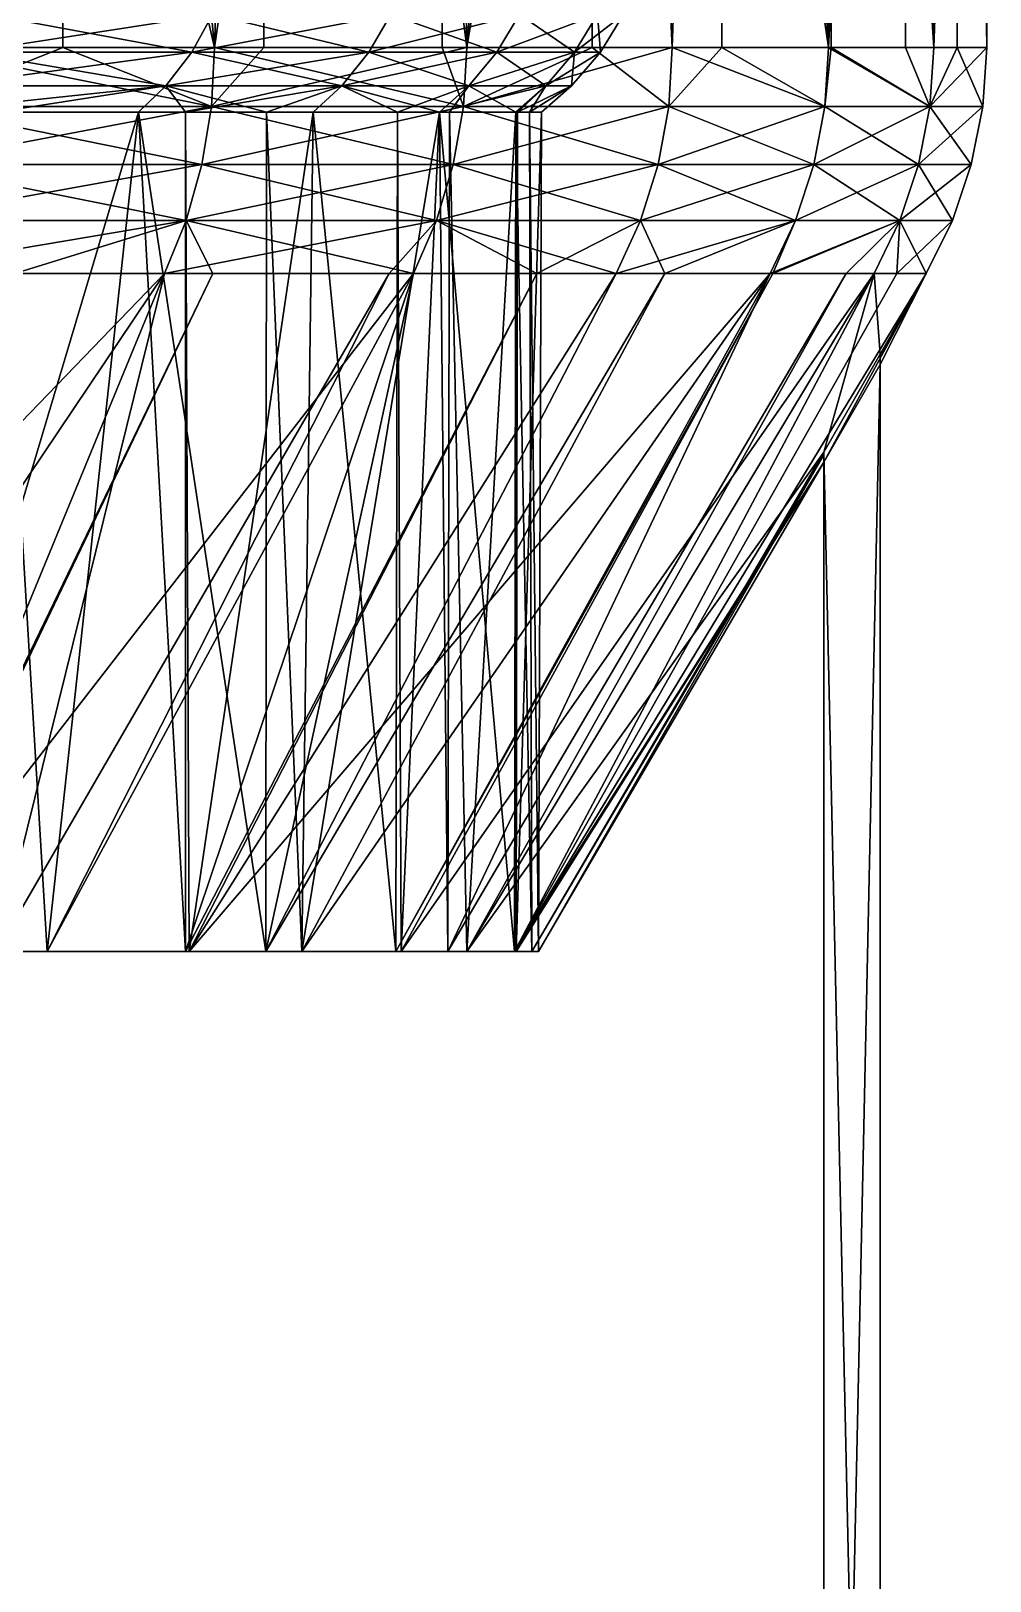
# Model space of a CAD drawing. Header units: inches. Extents: x 0 to 40, y 0 to 110.
# Drawn here: x 35.74 to 39.99, y 96.25 to 103.11 of the extents above; entities that cross this region are included whole.
import ezdxf

# ---------------------------------------------------------------- set-up
doc = ezdxf.new("R2010")
doc.units = ezdxf.units.IN
doc.header["$LTSCALE"] = 26.699852
doc.header["$MEASUREMENT"] = 0
doc.layers.add('1', color=7, linetype='CONTINUOUS')

msp = doc.modelspace()

# ---------------------------------------------------------------- linework, layer by layer
at = {"layer": '1', "linetype": 'Continuous'}
for points in [[(35.2432, 103.0359, 7.0523), (33.8686, 110, 5.5896), (35.9059, 110, 7.8755), (35.2432, 103.0359, 7.0523)], [(34.9311, 110, 33.3065), (35.2432, 103.0359, 32.9477), (36.5538, 103.0359, 31.2237), (34.9311, 110, 33.3065)], [(34.9311, 110, 33.3065), (36.5538, 103.0359, 31.2237), (36.7873, 110, 30.8714), (34.9311, 110, 33.3065)], [(35.2432, 103.0359, 7.0523), (35.9059, 110, 7.8755), (35.8825, 103.0359, 7.8932), (35.2432, 103.0359, 7.0523)], [(35.8825, 103.0359, 7.8932), (35.9059, 110, 7.8755), (36.5538, 103.0359, 8.7763), (35.8825, 103.0359, 7.8932)], [(37.5702, 110, 10.4456), (36.5538, 103.0359, 8.7763), (35.9059, 110, 7.8755), (37.5702, 110, 10.4456)], [(36.7715, 103.0359, 30.8619), (36.7873, 110, 30.8714), (36.5538, 103.0359, 31.2237), (36.7715, 103.0359, 30.8619)], [(37.5702, 110, 10.4456), (37.5614, 103.0359, 10.4509), (36.5538, 103.0359, 8.7763), (37.5702, 110, 10.4456)], [(37.6702, 103.0359, 29.3682), (36.7873, 110, 30.8714), (36.7715, 103.0359, 30.8619), (37.6702, 103.0359, 29.3682)], [(37.6702, 103.0359, 29.3682), (38.2501, 110, 28.1814), (36.7873, 110, 30.8714), (37.6702, 103.0359, 29.3682)], [(37.6702, 103.0359, 10.6318), (37.5614, 103.0359, 10.4509), (37.5702, 110, 10.4456), (37.6702, 103.0359, 10.6318)], [(38.8228, 110, 13.2397), (37.6702, 103.0359, 10.6318), (37.5702, 110, 10.4456), (38.8228, 110, 13.2397)], [(38.2247, 103.0359, 28.1697), (38.2501, 110, 28.1814), (37.6702, 103.0359, 29.3682), (38.2247, 103.0359, 28.1697)], [(38.8228, 110, 13.2397), (38.5795, 103.0359, 12.5972), (37.6702, 103.0359, 10.6318), (38.8228, 110, 13.2397)], [(38.2247, 103.0359, 28.1697), (38.5795, 103.0359, 27.4028), (38.2501, 110, 28.1814), (38.2247, 103.0359, 28.1697)], [(38.2501, 110, 28.1814), (38.5795, 103.0359, 27.4028), (39.271, 103.0359, 25.3506), (38.2501, 110, 28.1814)], [(38.2501, 110, 28.1814), (39.271, 103.0359, 25.3506), (39.2851, 110, 25.2996), (38.2501, 110, 28.1814)], [(38.7987, 103.0359, 13.2478), (38.5795, 103.0359, 12.5972), (38.8228, 110, 13.2397), (38.7987, 103.0359, 13.2478)], [(38.7987, 103.0359, 13.2478), (38.8228, 110, 13.2397), (39.271, 103.0359, 14.6494), (38.7987, 103.0359, 13.2478)], [(39.271, 103.0359, 14.6494), (38.8228, 110, 13.2397), (39.6342, 110, 16.1922), (39.271, 103.0359, 14.6494)], [(39.271, 103.0359, 25.3506), (39.2823, 103.0359, 25.299), (39.2851, 110, 25.2996), (39.271, 103.0359, 25.3506)], [(39.271, 103.0359, 14.6494), (39.6342, 110, 16.1922), (39.6117, 103.0359, 16.1971), (39.271, 103.0359, 14.6494)], [(39.2851, 110, 25.2996), (39.2823, 103.0359, 25.299), (39.7365, 103.0359, 23.2356), (39.2851, 110, 25.2996)], [(39.2851, 110, 25.2996), (39.7365, 103.0359, 23.2356), (39.868, 110, 22.2937), (39.2851, 110, 25.2996)], [(39.6117, 103.0359, 16.1971), (39.6342, 110, 16.1922), (39.7365, 103.0359, 16.7644), (39.6117, 103.0359, 16.1971)], [(39.9853, 110, 19.2339), (39.7365, 103.0359, 16.7644), (39.6342, 110, 16.1922), (39.9853, 110, 19.2339)], [(39.8393, 103.0359, 22.2905), (39.868, 110, 22.2937), (39.7365, 103.0359, 23.2356), (39.8393, 103.0359, 22.2905)], [(39.9853, 110, 19.2339), (39.9707, 103.0359, 18.9172), (39.7365, 103.0359, 16.7644), (39.9853, 110, 19.2339)], [(39.9707, 103.0359, 21.0828), (39.868, 110, 22.2937), (39.8393, 103.0359, 22.2905), (39.9707, 103.0359, 21.0828)], [(39.9707, 103.0359, 21.0828), (39.9853, 110, 19.2339), (39.868, 110, 22.2937), (39.9707, 103.0359, 21.0828)], [(39.9707, 103.0359, 19.2339), (39.9853, 110, 19.2339), (39.9707, 103.0359, 21.0828), (39.9707, 103.0359, 19.2339)], [(39.9707, 103.0359, 19.2339), (39.9707, 103.0359, 18.9172), (39.9853, 110, 19.2339), (39.9707, 103.0359, 19.2339)], [(35.4623, 103.0153, 10.2844), (36.4528, 103.0153, 12.0767), (36.5452, 103.1825, 12.0323), (35.4623, 103.0153, 10.2844)], [(35.549, 103.1825, 10.2299), (35.4623, 103.0153, 10.2844), (36.5452, 103.1825, 12.0323), (35.549, 103.1825, 10.2299)], [(36.4528, 103.0153, 27.9233), (35.4623, 103.0153, 29.7156), (35.549, 103.1825, 29.7701), (36.4528, 103.0153, 27.9233)], [(36.5452, 103.1825, 27.9677), (36.4528, 103.0153, 27.9233), (35.549, 103.1825, 29.7701), (36.5452, 103.1825, 27.9677)], [(36.4528, 103.0153, 12.0767), (37.3332, 103.1825, 13.9348), (36.5452, 103.1825, 12.0323), (36.4528, 103.0153, 12.0767)], [(36.4528, 103.0153, 12.0767), (37.2365, 103.0153, 13.9687), (37.3332, 103.1825, 13.9348), (36.4528, 103.0153, 12.0767)], [(37.2365, 103.0153, 26.0313), (36.4528, 103.0153, 27.9233), (36.5452, 103.1825, 27.9677), (37.2365, 103.0153, 26.0313)], [(37.2365, 103.0153, 26.0313), (36.5452, 103.1825, 27.9677), (37.3332, 103.1825, 26.0652), (37.2365, 103.0153, 26.0313)], [(37.8034, 103.0153, 24.0635), (37.2365, 103.0153, 26.0313), (37.3332, 103.1825, 26.0652), (37.8034, 103.0153, 24.0635)], [(37.2365, 103.0153, 13.9687), (37.8034, 103.0153, 15.9365), (37.9033, 103.1825, 15.9137), (37.2365, 103.0153, 13.9687)], [(37.3332, 103.1825, 13.9348), (37.2365, 103.0153, 13.9687), (37.9033, 103.1825, 15.9137), (37.3332, 103.1825, 13.9348)], [(37.9033, 103.1825, 24.0863), (37.8034, 103.0153, 24.0635), (37.3332, 103.1825, 26.0652), (37.9033, 103.1825, 24.0863)], [(38.1464, 103.0153, 22.0446), (37.8034, 103.0153, 24.0635), (37.9033, 103.1825, 24.0863), (38.1464, 103.0153, 22.0446)], [(37.9033, 103.1825, 15.9137), (37.8034, 103.0153, 15.9365), (38.2483, 103.1825, 17.9439), (37.9033, 103.1825, 15.9137)], [(37.8034, 103.0153, 15.9365), (38.1464, 103.0153, 17.9554), (38.2483, 103.1825, 17.9439), (37.8034, 103.0153, 15.9365)], [(38.2483, 103.1825, 22.0561), (38.1464, 103.0153, 22.0446), (37.9033, 103.1825, 24.0863), (38.2483, 103.1825, 22.0561)], [(38.2613, 103.0153, 20), (38.1464, 103.0153, 22.0446), (38.2483, 103.1825, 22.0561), (38.2613, 103.0153, 20)], [(38.2483, 103.1825, 17.9439), (38.1464, 103.0153, 17.9554), (38.3638, 103.1825, 20), (38.2483, 103.1825, 17.9439)], [(38.2613, 103.0153, 20), (38.3638, 103.1825, 20), (38.1464, 103.0153, 17.9554), (38.2613, 103.0153, 20)], [(38.2483, 103.1825, 22.0561), (38.3638, 103.1825, 20), (38.2613, 103.0153, 20), (38.2483, 103.1825, 22.0561)], [(35.2432, 103.0359, 7.0523), (35.8825, 103.0359, 7.8932), (35.2302, 102.7748, 7.0634), (35.2432, 103.0359, 7.0523)], [(35.2302, 102.7748, 7.0634), (35.8825, 103.0359, 7.8932), (36.5396, 102.7748, 8.7859), (35.2302, 102.7748, 7.0634)], [(35.2302, 102.7748, 32.9366), (36.5396, 102.7748, 31.2141), (35.2432, 103.0359, 32.9477), (35.2302, 102.7748, 32.9366)], [(35.2432, 103.0359, 32.9477), (36.5396, 102.7748, 31.2141), (36.5538, 103.0359, 31.2237), (35.2432, 103.0359, 32.9477)], [(35.8825, 103.0359, 7.8932), (36.5538, 103.0359, 8.7763), (36.5396, 102.7748, 8.7859), (35.8825, 103.0359, 7.8932)], [(36.7715, 103.0359, 30.8619), (36.5538, 103.0359, 31.2237), (36.5396, 102.7748, 31.2141), (36.7715, 103.0359, 30.8619)], [(36.7715, 103.0359, 30.8619), (36.5396, 102.7748, 31.2141), (37.6702, 103.0359, 29.3682), (36.7715, 103.0359, 30.8619)], [(36.5396, 102.7748, 8.7859), (36.5538, 103.0359, 8.7763), (37.6551, 102.7748, 10.6398), (36.5396, 102.7748, 8.7859)], [(37.6551, 102.7748, 29.3602), (37.6702, 103.0359, 29.3682), (36.5396, 102.7748, 31.2141), (37.6551, 102.7748, 29.3602)], [(37.5614, 103.0359, 10.4509), (37.6551, 102.7748, 10.6398), (36.5538, 103.0359, 8.7763), (37.5614, 103.0359, 10.4509)], [(37.5614, 103.0359, 10.4509), (37.6702, 103.0359, 10.6318), (37.6551, 102.7748, 10.6398), (37.5614, 103.0359, 10.4509)], [(37.6702, 103.0359, 10.6318), (38.5795, 103.0359, 12.5972), (37.6551, 102.7748, 10.6398), (37.6702, 103.0359, 10.6318)], [(37.6551, 102.7748, 10.6398), (38.5795, 103.0359, 12.5972), (38.5636, 102.7748, 12.6036), (37.6551, 102.7748, 10.6398)], [(38.2247, 103.0359, 28.1697), (37.6702, 103.0359, 29.3682), (37.6551, 102.7748, 29.3602), (38.2247, 103.0359, 28.1697)], [(38.5636, 102.7748, 27.3964), (38.2247, 103.0359, 28.1697), (37.6551, 102.7748, 29.3602), (38.5636, 102.7748, 27.3964)], [(38.5795, 103.0359, 27.4028), (38.2247, 103.0359, 28.1697), (38.5636, 102.7748, 27.3964), (38.5795, 103.0359, 27.4028)], [(38.5795, 103.0359, 12.5972), (38.7987, 103.0359, 13.2478), (38.5636, 102.7748, 12.6036), (38.5795, 103.0359, 12.5972)], [(38.5636, 102.7748, 12.6036), (38.7987, 103.0359, 13.2478), (39.2545, 102.7748, 14.654), (38.5636, 102.7748, 12.6036)], [(38.5636, 102.7748, 27.3964), (39.2545, 102.7748, 25.346), (38.5795, 103.0359, 27.4028), (38.5636, 102.7748, 27.3964)], [(38.5795, 103.0359, 27.4028), (39.2545, 102.7748, 25.346), (39.271, 103.0359, 25.3506), (38.5795, 103.0359, 27.4028)], [(39.271, 103.0359, 14.6494), (39.2545, 102.7748, 14.654), (38.7987, 103.0359, 13.2478), (39.271, 103.0359, 14.6494)], [(39.2823, 103.0359, 25.299), (39.271, 103.0359, 25.3506), (39.2545, 102.7748, 25.346), (39.2823, 103.0359, 25.299)], [(39.7196, 102.7748, 23.2329), (39.2823, 103.0359, 25.299), (39.2545, 102.7748, 25.346), (39.7196, 102.7748, 23.2329)], [(39.7196, 102.7748, 16.7671), (39.2545, 102.7748, 14.654), (39.271, 103.0359, 14.6494), (39.7196, 102.7748, 16.7671)], [(39.6117, 103.0359, 16.1971), (39.7196, 102.7748, 16.7671), (39.271, 103.0359, 14.6494), (39.6117, 103.0359, 16.1971)], [(39.7365, 103.0359, 23.2356), (39.2823, 103.0359, 25.299), (39.7196, 102.7748, 23.2329), (39.7365, 103.0359, 23.2356)], [(39.6117, 103.0359, 16.1971), (39.7365, 103.0359, 16.7644), (39.7196, 102.7748, 16.7671), (39.6117, 103.0359, 16.1971)], [(39.8393, 103.0359, 22.2905), (39.7365, 103.0359, 23.2356), (39.7196, 102.7748, 23.2329), (39.8393, 103.0359, 22.2905)], [(39.7365, 103.0359, 16.7644), (39.9707, 103.0359, 18.9172), (39.7196, 102.7748, 16.7671), (39.7365, 103.0359, 16.7644)], [(39.7196, 102.7748, 16.7671), (39.9707, 103.0359, 18.9172), (39.9536, 102.7748, 18.9181), (39.7196, 102.7748, 16.7671)], [(39.9536, 102.7748, 21.0819), (39.8393, 103.0359, 22.2905), (39.7196, 102.7748, 23.2329), (39.9536, 102.7748, 21.0819)], [(39.9707, 103.0359, 21.0828), (39.8393, 103.0359, 22.2905), (39.9536, 102.7748, 21.0819), (39.9707, 103.0359, 21.0828)], [(39.9707, 103.0359, 19.2339), (39.9707, 103.0359, 21.0828), (39.9536, 102.7748, 21.0819), (39.9707, 103.0359, 19.2339)], [(39.9536, 102.7748, 21.0819), (39.9536, 102.7748, 18.9181), (39.9707, 103.0359, 19.2339), (39.9536, 102.7748, 21.0819)], [(39.9707, 103.0359, 19.2339), (39.9536, 102.7748, 18.9181), (39.9707, 103.0359, 18.9172), (39.9707, 103.0359, 19.2339)], [(35.4623, 103.0153, 10.2844), (35.3544, 102.8661, 10.3522), (36.4528, 103.0153, 12.0767), (35.4623, 103.0153, 10.2844)], [(35.3544, 102.8661, 10.3522), (36.3381, 102.8661, 12.132), (36.4528, 103.0153, 12.0767), (35.3544, 102.8661, 10.3522)], [(36.3381, 102.8661, 27.868), (35.3544, 102.8661, 29.6478), (35.4623, 103.0153, 29.7156), (36.3381, 102.8661, 27.868)], [(36.4528, 103.0153, 27.9233), (36.3381, 102.8661, 27.868), (35.4623, 103.0153, 29.7156), (36.4528, 103.0153, 27.9233)], [(36.3381, 102.8661, 12.132), (37.1163, 102.8661, 14.0108), (37.2365, 103.0153, 13.9687), (36.3381, 102.8661, 12.132)], [(37.1163, 102.8661, 25.9892), (36.3381, 102.8661, 27.868), (36.4528, 103.0153, 27.9233), (37.1163, 102.8661, 25.9892)], [(36.4528, 103.0153, 12.0767), (36.3381, 102.8661, 12.132), (37.2365, 103.0153, 13.9687), (36.4528, 103.0153, 12.0767)], [(37.2365, 103.0153, 26.0313), (37.1163, 102.8661, 25.9892), (36.4528, 103.0153, 27.9233), (37.2365, 103.0153, 26.0313)], [(37.2365, 103.0153, 13.9687), (37.1163, 102.8661, 14.0108), (37.8034, 103.0153, 15.9365), (37.2365, 103.0153, 13.9687)], [(37.1163, 102.8661, 14.0108), (37.6792, 102.8661, 15.9648), (37.8034, 103.0153, 15.9365), (37.1163, 102.8661, 14.0108)], [(37.6792, 102.8661, 24.0352), (37.1163, 102.8661, 25.9892), (37.2365, 103.0153, 26.0313), (37.6792, 102.8661, 24.0352)], [(37.8034, 103.0153, 24.0635), (37.6792, 102.8661, 24.0352), (37.2365, 103.0153, 26.0313), (37.8034, 103.0153, 24.0635)], [(38.0199, 102.8661, 22.0303), (37.6792, 102.8661, 24.0352), (37.8034, 103.0153, 24.0635), (38.0199, 102.8661, 22.0303)], [(37.8034, 103.0153, 15.9365), (37.6792, 102.8661, 15.9648), (38.1464, 103.0153, 17.9554), (37.8034, 103.0153, 15.9365)], [(38.0199, 102.8661, 17.9696), (38.1464, 103.0153, 17.9554), (37.6792, 102.8661, 15.9648), (38.0199, 102.8661, 17.9696)], [(38.1464, 103.0153, 22.0446), (38.0199, 102.8661, 22.0303), (37.8034, 103.0153, 24.0635), (38.1464, 103.0153, 22.0446)], [(38.1339, 102.8661, 20), (38.0199, 102.8661, 22.0303), (38.1464, 103.0153, 22.0446), (38.1339, 102.8661, 20)], [(38.0199, 102.8661, 17.9696), (38.1339, 102.8661, 20), (38.2613, 103.0153, 20), (38.0199, 102.8661, 17.9696)], [(38.2613, 103.0153, 20), (38.1464, 103.0153, 17.9554), (38.0199, 102.8661, 17.9696), (38.2613, 103.0153, 20)], [(38.2613, 103.0153, 20), (38.1339, 102.8661, 20), (38.1464, 103.0153, 22.0446), (38.2613, 103.0153, 20)], [(35.241, 102.75, 10.4234), (36.2174, 102.75, 12.1901), (36.3381, 102.8661, 12.132), (35.241, 102.75, 10.4234)], [(35.3544, 102.8661, 10.3522), (35.241, 102.75, 10.4234), (36.3381, 102.8661, 12.132), (35.3544, 102.8661, 10.3522)], [(36.3381, 102.8661, 27.868), (35.5885, 102.75, 29), (35.3544, 102.8661, 29.6478), (36.3381, 102.8661, 27.868)], [(36.2174, 102.75, 27.8099), (35.5885, 102.75, 29), (36.3381, 102.8661, 27.868), (36.2174, 102.75, 27.8099)], [(36.7838, 102.75, 26.4426), (36.2174, 102.75, 27.8099), (36.3381, 102.8661, 27.868), (36.7838, 102.75, 26.4426)], [(36.2174, 102.75, 12.1901), (36.4245, 102.75, 12.69), (36.3381, 102.8661, 12.132), (36.2174, 102.75, 12.1901)], [(36.3381, 102.8661, 12.132), (36.4245, 102.75, 12.69), (37.1163, 102.8661, 14.0108), (36.3381, 102.8661, 12.132)], [(37.1163, 102.8661, 25.9892), (36.7838, 102.75, 26.4426), (36.3381, 102.8661, 27.868), (37.1163, 102.8661, 25.9892)], [(36.4245, 102.75, 12.69), (36.9899, 102.75, 14.055), (37.1163, 102.8661, 14.0108), (36.4245, 102.75, 12.69)], [(36.9899, 102.75, 25.945), (36.7838, 102.75, 26.4426), (37.1163, 102.8661, 25.9892), (36.9899, 102.75, 25.945)], [(37.5487, 102.75, 24.0054), (36.9899, 102.75, 25.945), (37.1163, 102.8661, 25.9892), (37.5487, 102.75, 24.0054)], [(36.9899, 102.75, 14.055), (37.3632, 102.75, 15.3506), (37.1163, 102.8661, 14.0108), (36.9899, 102.75, 14.055)], [(37.1163, 102.8661, 14.0108), (37.3632, 102.75, 15.3506), (37.6792, 102.8661, 15.9648), (37.1163, 102.8661, 14.0108)], [(37.6792, 102.8661, 24.0352), (37.5487, 102.75, 24.0054), (37.1163, 102.8661, 25.9892), (37.6792, 102.8661, 24.0352)], [(37.5487, 102.75, 15.9946), (37.6792, 102.8661, 15.9648), (37.3632, 102.75, 15.3506), (37.5487, 102.75, 15.9946)], [(37.5487, 102.75, 15.9946), (37.8868, 102.75, 17.9846), (38.0199, 102.8661, 17.9696), (37.5487, 102.75, 15.9946)], [(38.0199, 102.8661, 17.9696), (37.6792, 102.8661, 15.9648), (37.5487, 102.75, 15.9946), (38.0199, 102.8661, 17.9696)], [(37.5936, 102.75, 23.7412), (37.5487, 102.75, 24.0054), (37.6792, 102.8661, 24.0352), (37.5936, 102.75, 23.7412)], [(37.8868, 102.75, 22.0154), (37.5936, 102.75, 23.7412), (37.6792, 102.8661, 24.0352), (37.8868, 102.75, 22.0154)], [(38.0199, 102.8661, 22.0303), (37.8868, 102.75, 22.0154), (37.6792, 102.8661, 24.0352), (38.0199, 102.8661, 22.0303)], [(37.9471, 102.75, 20.942), (37.8868, 102.75, 22.0154), (38.0199, 102.8661, 22.0303), (37.9471, 102.75, 20.942)], [(37.8868, 102.75, 17.9846), (37.8945, 102.75, 18.1209), (38.0199, 102.8661, 17.9696), (37.8868, 102.75, 17.9846)], [(37.8945, 102.75, 18.1209), (38, 102.75, 20), (38.1339, 102.8661, 20), (37.8945, 102.75, 18.1209)], [(38.0199, 102.8661, 17.9696), (37.8945, 102.75, 18.1209), (38.1339, 102.8661, 20), (38.0199, 102.8661, 17.9696)], [(38, 102.75, 20), (37.9471, 102.75, 20.942), (38.1339, 102.8661, 20), (38, 102.75, 20)], [(38.1339, 102.8661, 20), (37.9471, 102.75, 20.942), (38.0199, 102.8661, 22.0303), (38.1339, 102.8661, 20)], [(35.2302, 102.7748, 7.0634), (36.5396, 102.7748, 8.7859), (35.1913, 102.5183, 7.0964), (35.2302, 102.7748, 7.0634)], [(35.1913, 102.5183, 7.0964), (36.5396, 102.7748, 8.7859), (36.4974, 102.5183, 8.8145), (35.1913, 102.5183, 7.0964)], [(35.1913, 102.5183, 32.9036), (36.4974, 102.5183, 31.1855), (35.2302, 102.7748, 32.9366), (35.1913, 102.5183, 32.9036)], [(35.2302, 102.7748, 32.9366), (36.4974, 102.5183, 31.1855), (36.5396, 102.7748, 31.2141), (35.2302, 102.7748, 32.9366)], [(36.5396, 102.7748, 8.7859), (37.6551, 102.7748, 10.6398), (36.4974, 102.5183, 8.8145), (36.5396, 102.7748, 8.7859)], [(36.4974, 102.5183, 8.8145), (37.6551, 102.7748, 10.6398), (37.61, 102.5183, 10.6638), (36.4974, 102.5183, 8.8145)], [(37.61, 102.5183, 29.3362), (36.5396, 102.7748, 31.2141), (36.4974, 102.5183, 31.1855), (37.61, 102.5183, 29.3362)], [(37.6551, 102.7748, 29.3602), (36.5396, 102.7748, 31.2141), (37.61, 102.5183, 29.3362), (37.6551, 102.7748, 29.3602)], [(37.6551, 102.7748, 10.6398), (38.5636, 102.7748, 12.6036), (37.61, 102.5183, 10.6638), (37.6551, 102.7748, 10.6398)], [(37.61, 102.5183, 10.6638), (38.5636, 102.7748, 12.6036), (38.5162, 102.5183, 12.6225), (37.61, 102.5183, 10.6638)], [(38.5162, 102.5183, 27.3775), (37.6551, 102.7748, 29.3602), (37.61, 102.5183, 29.3362), (38.5162, 102.5183, 27.3775)], [(38.5636, 102.7748, 27.3964), (37.6551, 102.7748, 29.3602), (38.5162, 102.5183, 27.3775), (38.5636, 102.7748, 27.3964)], [(38.5636, 102.7748, 12.6036), (39.2545, 102.7748, 14.654), (38.5162, 102.5183, 12.6225), (38.5636, 102.7748, 12.6036)], [(38.5162, 102.5183, 12.6225), (39.2545, 102.7748, 14.654), (39.2053, 102.5183, 14.6677), (38.5162, 102.5183, 12.6225)], [(38.5162, 102.5183, 27.3775), (39.2053, 102.5183, 25.3323), (38.5636, 102.7748, 27.3964), (38.5162, 102.5183, 27.3775)], [(38.5636, 102.7748, 27.3964), (39.2053, 102.5183, 25.3323), (39.2545, 102.7748, 25.346), (38.5636, 102.7748, 27.3964)], [(39.6693, 102.5183, 23.2246), (39.2545, 102.7748, 25.346), (39.2053, 102.5183, 25.3323), (39.6693, 102.5183, 23.2246)], [(39.6693, 102.5183, 16.7754), (39.2053, 102.5183, 14.6677), (39.7196, 102.7748, 16.7671), (39.6693, 102.5183, 16.7754)], [(39.7196, 102.7748, 16.7671), (39.2053, 102.5183, 14.6677), (39.2545, 102.7748, 14.654), (39.7196, 102.7748, 16.7671)], [(39.7196, 102.7748, 23.2329), (39.2545, 102.7748, 25.346), (39.6693, 102.5183, 23.2246), (39.7196, 102.7748, 23.2329)], [(39.7196, 102.7748, 16.7671), (39.9536, 102.7748, 18.9181), (39.6693, 102.5183, 16.7754), (39.7196, 102.7748, 16.7671)], [(39.6693, 102.5183, 16.7754), (39.9536, 102.7748, 18.9181), (39.9026, 102.5183, 18.9209), (39.6693, 102.5183, 16.7754)], [(39.9026, 102.5183, 21.0791), (39.7196, 102.7748, 23.2329), (39.6693, 102.5183, 23.2246), (39.9026, 102.5183, 21.0791)], [(39.9536, 102.7748, 21.0819), (39.7196, 102.7748, 23.2329), (39.9026, 102.5183, 21.0791), (39.9536, 102.7748, 21.0819)], [(39.9026, 102.5183, 21.0791), (39.9026, 102.5183, 18.9209), (39.9536, 102.7748, 21.0819), (39.9026, 102.5183, 21.0791)], [(39.9536, 102.7748, 21.0819), (39.9026, 102.5183, 18.9209), (39.9536, 102.7748, 18.9181), (39.9536, 102.7748, 21.0819)], [(36.4251, 99.0359, 12.6368), (36.2174, 102.75, 12.1901), (35.1086, 99.0359, 10.2158), (36.4251, 99.0359, 12.6368)], [(35.1086, 99.0359, 10.2158), (36.2174, 102.75, 12.1901), (35.241, 102.75, 10.4234), (35.1086, 99.0359, 10.2158)], [(35.5885, 99.0359, 29), (35.5885, 102.75, 29), (35.8132, 99.0359, 28.599), (35.5885, 99.0359, 29)], [(35.8132, 99.0359, 28.599), (35.5885, 102.75, 29), (36.2174, 102.75, 27.8099), (35.8132, 99.0359, 28.599)], [(35.8132, 99.0359, 28.599), (36.2174, 102.75, 27.8099), (36.7808, 99.0359, 26.4406), (35.8132, 99.0359, 28.599)], [(36.4251, 99.0359, 12.6368), (36.4245, 102.75, 12.69), (36.2174, 102.75, 12.1901), (36.4251, 99.0359, 12.6368)], [(36.7808, 99.0359, 26.4406), (36.2174, 102.75, 27.8099), (36.7838, 102.75, 26.4426), (36.7808, 99.0359, 26.4406)], [(36.4416, 99.0359, 12.6827), (36.9899, 102.75, 14.055), (36.4245, 102.75, 12.69), (36.4416, 99.0359, 12.6827)], [(36.4416, 99.0359, 12.6827), (36.4245, 102.75, 12.69), (36.4251, 99.0359, 12.6368), (36.4416, 99.0359, 12.6827)], [(37.3566, 99.0359, 15.2303), (36.9899, 102.75, 14.055), (36.4416, 99.0359, 12.6827), (37.3566, 99.0359, 15.2303)], [(36.7808, 99.0359, 26.4406), (36.7838, 102.75, 26.4426), (36.9405, 99.0359, 26.0843), (36.7808, 99.0359, 26.4406)], [(36.9405, 99.0359, 26.0843), (36.7838, 102.75, 26.4426), (36.9899, 102.75, 25.945), (36.9405, 99.0359, 26.0843)], [(36.9405, 99.0359, 26.0843), (37.5487, 102.75, 24.0054), (37.5854, 99.0359, 23.7376), (36.9405, 99.0359, 26.0843)], [(36.9405, 99.0359, 26.0843), (36.9899, 102.75, 25.945), (37.5487, 102.75, 24.0054), (36.9405, 99.0359, 26.0843)], [(37.3566, 99.0359, 15.2303), (37.3632, 102.75, 15.3506), (36.9899, 102.75, 14.055), (37.3566, 99.0359, 15.2303)], [(37.3789, 99.0359, 15.3453), (37.3632, 102.75, 15.3506), (37.3566, 99.0359, 15.2303), (37.3789, 99.0359, 15.3453)], [(37.3789, 99.0359, 15.3453), (37.5487, 102.75, 15.9946), (37.3632, 102.75, 15.3506), (37.3789, 99.0359, 15.3453)], [(37.8812, 99.0359, 17.9357), (37.5487, 102.75, 15.9946), (37.3789, 99.0359, 15.3453), (37.8812, 99.0359, 17.9357)], [(37.5854, 99.0359, 23.7376), (37.5487, 102.75, 24.0054), (37.5936, 102.75, 23.7412), (37.5854, 99.0359, 23.7376)], [(37.8812, 99.0359, 17.9357), (37.8868, 102.75, 17.9846), (37.5487, 102.75, 15.9946), (37.8812, 99.0359, 17.9357)], [(37.5854, 99.0359, 23.7376), (37.5936, 102.75, 23.7412), (37.6707, 99.0359, 23.427), (37.5854, 99.0359, 23.7376)], [(37.6707, 99.0359, 23.427), (37.5936, 102.75, 23.7412), (37.8868, 102.75, 22.0154), (37.6707, 99.0359, 23.427)], [(37.6707, 99.0359, 23.427), (37.8868, 102.75, 22.0154), (37.9577, 99.0359, 20.9415), (37.6707, 99.0359, 23.427)], [(37.8883, 99.0359, 18.121), (37.8945, 102.75, 18.1209), (37.8812, 99.0359, 17.9357), (37.8883, 99.0359, 18.121)], [(37.8812, 99.0359, 17.9357), (37.8945, 102.75, 18.1209), (37.8868, 102.75, 17.9846), (37.8812, 99.0359, 17.9357)], [(37.9577, 99.0359, 20.9415), (37.8868, 102.75, 22.0154), (37.9471, 102.75, 20.942), (37.9577, 99.0359, 20.9415)], [(37.9868, 99.0359, 20.6894), (38, 102.75, 20), (37.8883, 99.0359, 18.121), (37.9868, 99.0359, 20.6894)], [(37.8883, 99.0359, 18.121), (38, 102.75, 20), (37.8945, 102.75, 18.1209), (37.8883, 99.0359, 18.121)], [(37.9577, 99.0359, 20.9415), (37.9471, 102.75, 20.942), (37.9868, 99.0359, 20.6894), (37.9577, 99.0359, 20.9415)], [(37.9868, 99.0359, 20.6894), (37.9471, 102.75, 20.942), (38, 102.75, 20), (37.9868, 99.0359, 20.6894)], [(35.1913, 102.5183, 7.0964), (36.4974, 102.5183, 8.8145), (35.1272, 102.2705, 7.1508), (35.1913, 102.5183, 7.0964)], [(35.1272, 102.2705, 7.1508), (36.4974, 102.5183, 8.8145), (36.4278, 102.2705, 8.8617), (35.1272, 102.2705, 7.1508)], [(35.1272, 102.2705, 32.8492), (36.4278, 102.2705, 31.1383), (35.1913, 102.5183, 32.9036), (35.1272, 102.2705, 32.8492)], [(35.1913, 102.5183, 32.9036), (36.4278, 102.2705, 31.1383), (36.4974, 102.5183, 31.1855), (35.1913, 102.5183, 32.9036)], [(36.4974, 102.5183, 8.8145), (37.61, 102.5183, 10.6638), (36.4278, 102.2705, 8.8617), (36.4974, 102.5183, 8.8145)], [(36.4278, 102.2705, 8.8617), (37.61, 102.5183, 10.6638), (37.5357, 102.2705, 10.7031), (36.4278, 102.2705, 8.8617)], [(37.5357, 102.2705, 29.2969), (36.4974, 102.5183, 31.1855), (36.4278, 102.2705, 31.1383), (37.5357, 102.2705, 29.2969)], [(37.61, 102.5183, 29.3362), (36.4974, 102.5183, 31.1855), (37.5357, 102.2705, 29.2969), (37.61, 102.5183, 29.3362)], [(37.61, 102.5183, 10.6638), (38.5162, 102.5183, 12.6225), (37.5357, 102.2705, 10.7031), (37.61, 102.5183, 10.6638)], [(37.5357, 102.2705, 10.7031), (38.5162, 102.5183, 12.6225), (38.4381, 102.2705, 12.6536), (37.5357, 102.2705, 10.7031)], [(38.4381, 102.2705, 27.3464), (37.61, 102.5183, 29.3362), (37.5357, 102.2705, 29.2969), (38.4381, 102.2705, 27.3464)], [(38.5162, 102.5183, 27.3775), (37.61, 102.5183, 29.3362), (38.4381, 102.2705, 27.3464), (38.5162, 102.5183, 27.3775)], [(38.5162, 102.5183, 12.6225), (39.2053, 102.5183, 14.6677), (38.4381, 102.2705, 12.6536), (38.5162, 102.5183, 12.6225)], [(38.4381, 102.2705, 12.6536), (39.2053, 102.5183, 14.6677), (39.1243, 102.2705, 14.6902), (38.4381, 102.2705, 12.6536)], [(38.4381, 102.2705, 27.3464), (39.1243, 102.2705, 25.3098), (38.5162, 102.5183, 27.3775), (38.4381, 102.2705, 27.3464)], [(38.5162, 102.5183, 27.3775), (39.1243, 102.2705, 25.3098), (39.2053, 102.5183, 25.3323), (38.5162, 102.5183, 27.3775)], [(39.5863, 102.2705, 23.211), (39.2053, 102.5183, 25.3323), (39.1243, 102.2705, 25.3098), (39.5863, 102.2705, 23.211)], [(39.5863, 102.2705, 16.789), (39.1243, 102.2705, 14.6902), (39.6693, 102.5183, 16.7754), (39.5863, 102.2705, 16.789)], [(39.6693, 102.5183, 16.7754), (39.1243, 102.2705, 14.6902), (39.2053, 102.5183, 14.6677), (39.6693, 102.5183, 16.7754)], [(39.6693, 102.5183, 23.2246), (39.2053, 102.5183, 25.3323), (39.5863, 102.2705, 23.211), (39.6693, 102.5183, 23.2246)], [(39.6693, 102.5183, 16.7754), (39.9026, 102.5183, 18.9209), (39.5863, 102.2705, 16.789), (39.6693, 102.5183, 16.7754)], [(39.5863, 102.2705, 16.789), (39.9026, 102.5183, 18.9209), (39.8187, 102.2705, 18.9255), (39.5863, 102.2705, 16.789)], [(39.8187, 102.2705, 21.0745), (39.6693, 102.5183, 23.2246), (39.5863, 102.2705, 23.211), (39.8187, 102.2705, 21.0745)], [(39.9026, 102.5183, 21.0791), (39.6693, 102.5183, 23.2246), (39.8187, 102.2705, 21.0745), (39.9026, 102.5183, 21.0791)], [(39.8187, 102.2705, 21.0745), (39.8187, 102.2705, 18.9255), (39.9026, 102.5183, 21.0791), (39.8187, 102.2705, 21.0745)], [(39.9026, 102.5183, 21.0791), (39.8187, 102.2705, 18.9255), (39.9026, 102.5183, 18.9209), (39.9026, 102.5183, 21.0791)], [(35.1272, 102.2705, 7.1508), (36.4278, 102.2705, 8.8617), (35.039, 102.0359, 7.2257), (35.1272, 102.2705, 7.1508)], [(35.039, 102.0359, 7.2257), (36.4278, 102.2705, 8.8617), (36.332, 102.0359, 8.9266), (35.039, 102.0359, 7.2257)], [(35.1272, 102.2705, 32.8492), (35.6697, 102.0359, 31.9446), (36.4278, 102.2705, 31.1383), (35.1272, 102.2705, 32.8492)], [(35.6697, 102.0359, 31.9446), (36.332, 102.0359, 31.0734), (36.4278, 102.2705, 31.1383), (35.6697, 102.0359, 31.9446)], [(36.4278, 102.2705, 8.8617), (36.5468, 102.0359, 9.2837), (36.332, 102.0359, 8.9266), (36.4278, 102.2705, 8.8617)], [(36.4278, 102.2705, 31.1383), (36.332, 102.0359, 31.0734), (37.5357, 102.2705, 29.2969), (36.4278, 102.2705, 31.1383)], [(37.5357, 102.2705, 29.2969), (36.332, 102.0359, 31.0734), (37.3261, 102.0359, 29.4211), (37.5357, 102.2705, 29.2969)], [(37.5357, 102.2705, 10.7031), (37.4335, 102.0359, 10.7573), (36.4278, 102.2705, 8.8617), (37.5357, 102.2705, 10.7031)], [(36.4278, 102.2705, 8.8617), (37.4335, 102.0359, 10.7573), (36.5468, 102.0359, 9.2837), (36.4278, 102.2705, 8.8617)], [(37.5357, 102.2705, 29.2969), (37.3261, 102.0359, 29.4211), (37.4335, 102.0359, 29.2427), (37.5357, 102.2705, 29.2969)], [(37.5357, 102.2705, 10.7031), (37.9806, 102.0359, 11.9398), (37.4335, 102.0359, 10.7573), (37.5357, 102.2705, 10.7031)], [(38.3306, 102.0359, 27.3036), (37.5357, 102.2705, 29.2969), (37.4335, 102.0359, 29.2427), (38.3306, 102.0359, 27.3036)], [(38.4381, 102.2705, 12.6536), (37.9806, 102.0359, 11.9398), (37.5357, 102.2705, 10.7031), (38.4381, 102.2705, 12.6536)], [(38.4381, 102.2705, 27.3464), (37.5357, 102.2705, 29.2969), (38.3306, 102.0359, 27.3036), (38.4381, 102.2705, 27.3464)], [(38.4381, 102.2705, 12.6536), (38.3306, 102.0359, 12.6964), (37.9806, 102.0359, 11.9398), (38.4381, 102.2705, 12.6536)], [(39.1243, 102.2705, 14.6902), (39.0128, 102.0359, 14.7211), (38.3306, 102.0359, 12.6964), (39.1243, 102.2705, 14.6902)], [(39.1243, 102.2705, 14.6902), (38.3306, 102.0359, 12.6964), (38.4381, 102.2705, 12.6536), (39.1243, 102.2705, 14.6902)], [(38.3306, 102.0359, 27.3036), (38.5469, 102.0359, 26.6618), (38.4381, 102.2705, 27.3464), (38.3306, 102.0359, 27.3036)], [(38.4381, 102.2705, 27.3464), (38.5469, 102.0359, 26.6618), (39.1243, 102.2705, 25.3098), (38.4381, 102.2705, 27.3464)], [(38.5469, 102.0359, 26.6618), (39.0128, 102.0359, 25.2789), (39.1243, 102.2705, 25.3098), (38.5469, 102.0359, 26.6618)], [(39.024, 102.0359, 14.772), (39.0128, 102.0359, 14.7211), (39.1243, 102.2705, 14.6902), (39.024, 102.0359, 14.772)], [(39.1243, 102.2705, 25.3098), (39.0128, 102.0359, 25.2789), (39.5863, 102.2705, 23.211), (39.1243, 102.2705, 25.3098)], [(39.5863, 102.2705, 23.211), (39.0128, 102.0359, 25.2789), (39.3489, 102.0359, 23.7519), (39.5863, 102.2705, 23.211)], [(39.4721, 102.0359, 16.8077), (39.024, 102.0359, 14.772), (39.5863, 102.2705, 16.789), (39.4721, 102.0359, 16.8077)], [(39.5863, 102.2705, 16.789), (39.024, 102.0359, 14.772), (39.1243, 102.2705, 14.6902), (39.5863, 102.2705, 16.789)], [(39.5863, 102.2705, 23.211), (39.3489, 102.0359, 23.7519), (39.4721, 102.0359, 23.1923), (39.5863, 102.2705, 23.211)], [(39.5735, 102.0359, 17.7401), (39.4721, 102.0359, 16.8077), (39.5863, 102.2705, 16.789), (39.5735, 102.0359, 17.7401)], [(39.7031, 102.0359, 21.0683), (39.5863, 102.2705, 23.211), (39.4721, 102.0359, 23.1923), (39.7031, 102.0359, 21.0683)], [(39.5863, 102.2705, 16.789), (39.8187, 102.2705, 18.9255), (39.5735, 102.0359, 17.7401), (39.5863, 102.2705, 16.789)], [(39.5735, 102.0359, 17.7401), (39.8187, 102.2705, 18.9255), (39.7031, 102.0359, 18.9317), (39.5735, 102.0359, 17.7401)], [(39.8187, 102.2705, 21.0745), (39.5863, 102.2705, 23.211), (39.7031, 102.0359, 21.0683), (39.8187, 102.2705, 21.0745)], [(39.7031, 102.0359, 20.7558), (39.7031, 102.0359, 18.9317), (39.8187, 102.2705, 18.9255), (39.7031, 102.0359, 20.7558)], [(39.7031, 102.0359, 21.0683), (39.7031, 102.0359, 20.7558), (39.8187, 102.2705, 21.0745), (39.7031, 102.0359, 21.0683)], [(39.8187, 102.2705, 21.0745), (39.7031, 102.0359, 20.7558), (39.8187, 102.2705, 18.9255), (39.8187, 102.2705, 21.0745)], [(33.438, 99.0359, 8.0241), (35.039, 102.0359, 7.2257), (36.332, 102.0359, 8.9266), (33.438, 99.0359, 8.0241)], [(33.438, 99.0359, 8.0241), (36.332, 102.0359, 8.9266), (35.0968, 99.0359, 10.2003), (33.438, 99.0359, 8.0241)], [(35.5885, 99.0359, 29), (36.332, 102.0359, 31.0734), (34.3153, 99.0359, 30.9121), (35.5885, 99.0359, 29)], [(34.3153, 99.0359, 30.9121), (36.332, 102.0359, 31.0734), (35.6697, 102.0359, 31.9446), (34.3153, 99.0359, 30.9121)], [(35.0968, 99.0359, 10.2003), (36.332, 102.0359, 8.9266), (36.5468, 102.0359, 9.2837), (35.0968, 99.0359, 10.2003)], [(35.0968, 99.0359, 10.2003), (36.5468, 102.0359, 9.2837), (35.1086, 99.0359, 10.2158), (35.0968, 99.0359, 10.2003)], [(35.1086, 99.0359, 10.2158), (36.5468, 102.0359, 9.2837), (37.4335, 102.0359, 10.7573), (35.1086, 99.0359, 10.2158)], [(35.1086, 99.0359, 10.2158), (37.4335, 102.0359, 10.7573), (36.4251, 99.0359, 12.6368), (35.1086, 99.0359, 10.2158)], [(35.8132, 99.0359, 28.599), (37.3261, 102.0359, 29.4211), (35.5885, 99.0359, 29), (35.8132, 99.0359, 28.599)], [(35.5885, 99.0359, 29), (37.3261, 102.0359, 29.4211), (36.332, 102.0359, 31.0734), (35.5885, 99.0359, 29)], [(36.7808, 99.0359, 26.4406), (37.4335, 102.0359, 29.2427), (35.8132, 99.0359, 28.599), (36.7808, 99.0359, 26.4406)], [(35.8132, 99.0359, 28.599), (37.4335, 102.0359, 29.2427), (37.3261, 102.0359, 29.4211), (35.8132, 99.0359, 28.599)], [(36.4251, 99.0359, 12.6368), (37.4335, 102.0359, 10.7573), (37.9806, 102.0359, 11.9398), (36.4251, 99.0359, 12.6368)], [(36.4251, 99.0359, 12.6368), (37.9806, 102.0359, 11.9398), (36.4416, 99.0359, 12.6827), (36.4251, 99.0359, 12.6368)], [(37.9806, 102.0359, 11.9398), (38.3306, 102.0359, 12.6964), (36.4416, 99.0359, 12.6827), (37.9806, 102.0359, 11.9398)], [(36.4416, 99.0359, 12.6827), (38.3306, 102.0359, 12.6964), (39.0128, 102.0359, 14.7211), (36.4416, 99.0359, 12.6827)], [(36.4416, 99.0359, 12.6827), (39.0128, 102.0359, 14.7211), (37.3566, 99.0359, 15.2303), (36.4416, 99.0359, 12.6827)], [(36.7808, 99.0359, 26.4406), (36.9405, 99.0359, 26.0843), (38.5469, 102.0359, 26.6618), (36.7808, 99.0359, 26.4406)], [(38.5469, 102.0359, 26.6618), (38.3306, 102.0359, 27.3036), (36.7808, 99.0359, 26.4406), (38.5469, 102.0359, 26.6618)], [(36.7808, 99.0359, 26.4406), (38.3306, 102.0359, 27.3036), (37.4335, 102.0359, 29.2427), (36.7808, 99.0359, 26.4406)], [(38.5469, 102.0359, 26.6618), (36.9405, 99.0359, 26.0843), (39.0128, 102.0359, 25.2789), (38.5469, 102.0359, 26.6618)], [(39.0128, 102.0359, 25.2789), (36.9405, 99.0359, 26.0843), (37.5854, 99.0359, 23.7376), (39.0128, 102.0359, 25.2789)], [(37.3566, 99.0359, 15.2303), (39.0128, 102.0359, 14.7211), (39.024, 102.0359, 14.772), (37.3566, 99.0359, 15.2303)], [(37.3566, 99.0359, 15.2303), (39.024, 102.0359, 14.772), (37.3789, 99.0359, 15.3453), (37.3566, 99.0359, 15.2303)], [(37.3789, 99.0359, 15.3453), (39.024, 102.0359, 14.772), (39.4721, 102.0359, 16.8077), (37.3789, 99.0359, 15.3453)], [(37.3789, 99.0359, 15.3453), (39.4721, 102.0359, 16.8077), (37.8812, 99.0359, 17.9357), (37.3789, 99.0359, 15.3453)], [(39.0128, 102.0359, 25.2789), (37.5854, 99.0359, 23.7376), (39.3489, 102.0359, 23.7519), (39.0128, 102.0359, 25.2789)], [(39.3489, 102.0359, 23.7519), (37.5854, 99.0359, 23.7376), (37.6707, 99.0359, 23.427), (39.3489, 102.0359, 23.7519)], [(39.3489, 102.0359, 23.7519), (37.6707, 99.0359, 23.427), (39.4721, 102.0359, 23.1923), (39.3489, 102.0359, 23.7519)], [(39.4721, 102.0359, 23.1923), (37.6707, 99.0359, 23.427), (39.25, 101.2459, 21), (39.4721, 102.0359, 23.1923)], [(39.7031, 102.0359, 18.9317), (39.25, 101.201, 20), (37.8812, 99.0359, 17.9357), (39.7031, 102.0359, 18.9317)], [(37.8812, 99.0359, 17.9357), (39.4721, 102.0359, 16.8077), (39.5735, 102.0359, 17.7401), (37.8812, 99.0359, 17.9357)], [(37.8812, 99.0359, 17.9357), (39.5735, 102.0359, 17.7401), (39.7031, 102.0359, 18.9317), (37.8812, 99.0359, 17.9357)], [(39.7031, 102.0359, 18.9317), (39.5, 101.634, 20), (39.25, 101.201, 20), (39.7031, 102.0359, 18.9317)], [(39.4721, 102.0359, 23.1923), (39.25, 101.2459, 21), (39.5, 101.6784, 21), (39.4721, 102.0359, 23.1923)], [(39.5, 101.6784, 21), (39.7031, 102.0359, 21.0683), (39.4721, 102.0359, 23.1923), (39.5, 101.6784, 21)], [(39.7031, 102.0359, 21.0683), (39.5, 101.6784, 21), (39.7031, 102.0359, 20.7558), (39.7031, 102.0359, 21.0683)], [(39.7031, 102.0359, 20.7558), (39.5, 101.6784, 21), (39.5, 101.6672, 20.7476), (39.7031, 102.0359, 20.7558)], [(39.7031, 102.0359, 20.7558), (39.5, 101.6672, 20.7476), (39.7031, 102.0359, 18.9317), (39.7031, 102.0359, 20.7558)], [(39.5, 101.6672, 20.7476), (39.5, 101.634, 20), (39.7031, 102.0359, 18.9317), (39.5, 101.6672, 20.7476)], [(39.25, 101.2459, 21), (39.5, 90, 21), (39.5, 101.6784, 21), (39.25, 101.2459, 21)], [(39.5, 101.6784, 21), (39.5, 90, 21), (39.5, 101.6672, 20.7476), (39.5, 101.6784, 21)], [(39.5, 101.6672, 20.7476), (39.5, 90, 21), (39.5, 90, 20), (39.5, 101.6672, 20.7476)], [(39.5, 101.6672, 20.7476), (39.5, 90, 20), (39.5, 101.634, 20), (39.5, 101.6672, 20.7476)], [(39.5, 90, 20), (39.25, 90, 20), (39.5, 101.634, 20), (39.5, 90, 20)], [(39.5, 101.634, 20), (39.25, 90, 20), (39.25, 101.201, 20), (39.5, 101.634, 20)], [(39.25, 101.2459, 21), (37.6707, 99.0359, 23.427), (37.9577, 99.0359, 20.9415), (39.25, 101.2459, 21)], [(39.25, 101.2459, 21), (37.9577, 99.0359, 20.9415), (39.25, 101.2341, 20.7381), (39.25, 101.2459, 21)], [(39.25, 101.2341, 20.7381), (39.25, 90, 21), (39.25, 101.2459, 21), (39.25, 101.2341, 20.7381)], [(39.25, 90, 21), (39.5, 90, 21), (39.25, 101.2459, 21), (39.25, 90, 21)], [(39.25, 101.201, 20), (37.8883, 99.0359, 18.121), (37.8812, 99.0359, 17.9357), (39.25, 101.201, 20)], [(39.25, 101.201, 20), (37.9868, 99.0359, 20.6894), (37.8883, 99.0359, 18.121), (39.25, 101.201, 20)], [(39.25, 101.2341, 20.7381), (37.9577, 99.0359, 20.9415), (37.9868, 99.0359, 20.6894), (39.25, 101.2341, 20.7381)], [(39.25, 101.2341, 20.7381), (37.9868, 99.0359, 20.6894), (39.25, 101.201, 20), (39.25, 101.2341, 20.7381)], [(39.25, 101.201, 20), (39.25, 90, 20), (39.25, 101.2341, 20.7381), (39.25, 101.201, 20)], [(39.25, 101.2341, 20.7381), (39.25, 90, 20), (39.25, 90, 21), (39.25, 101.2341, 20.7381)]]:
    msp.add_3dface(points, dxfattribs=at)

doc.saveas('drawing.dxf')
